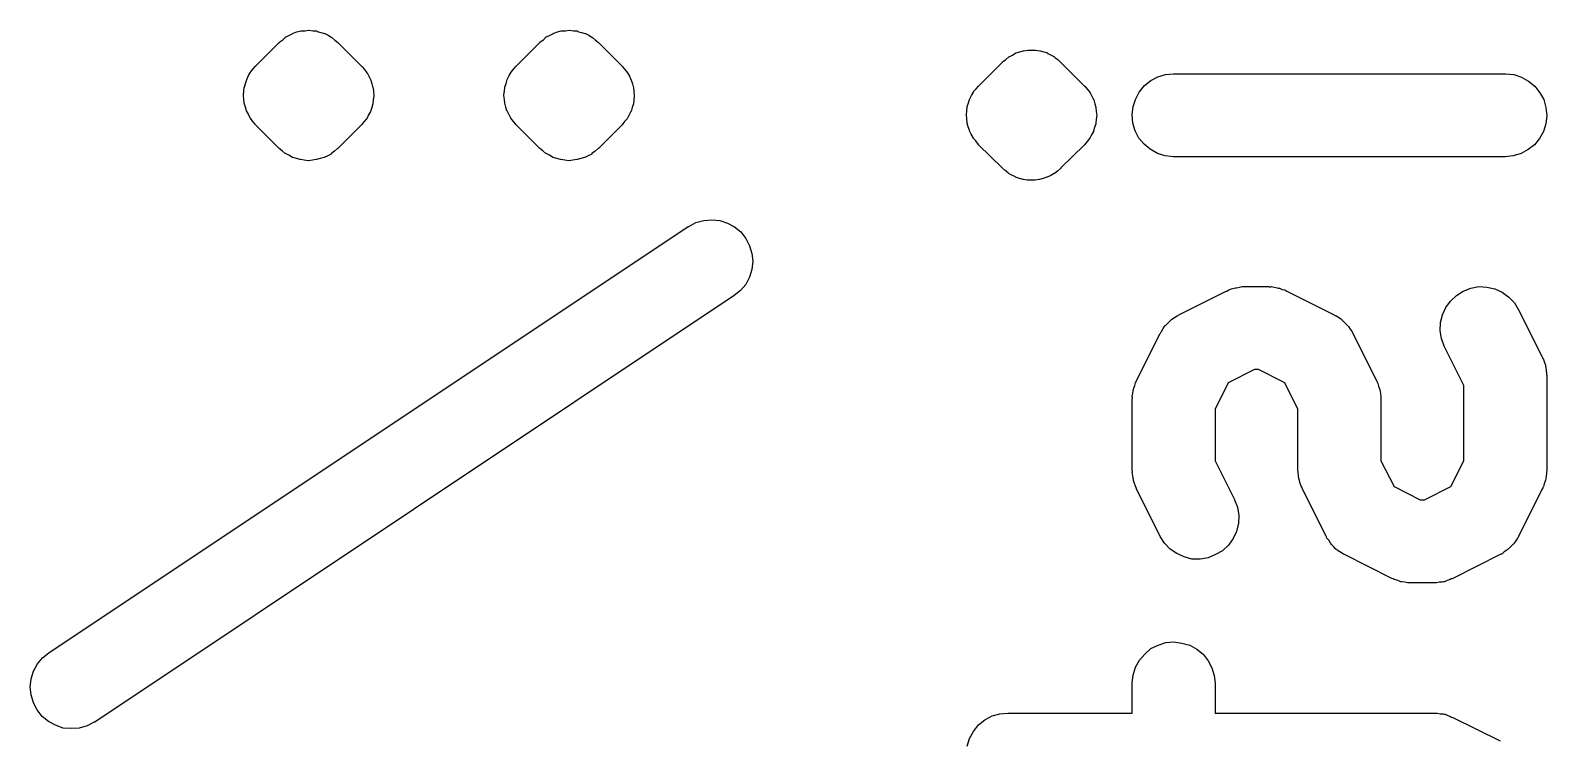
# Model space of a CAD drawing. Extents: x 65.4 to 99.6, y -143.1 to -96.2.
# Drawn here: x 65.429 to 68.173, y -109.812 to -108.528 of the extents above; entities that cross this region are included whole.
import ezdxf

# ---------------------------------------------------------------- set-up
doc = ezdxf.new("R2010")
doc.units = 0
doc.layers.add('BLACK', color=7, linetype='CONTINUOUS')

msp = doc.modelspace()

# ---------------------------------------------------------------- linework, layer by layer
at = {"layer": 'BLACK', "linetype": 'CONTINUOUS'}
for p, q in [((65.8861, -108.545), (65.8916, -108.54)), ((65.8916, -108.54), (65.8918, -108.54)), ((65.8918, -108.54), (65.892, -108.54)), ((65.892, -108.54), (65.8983, -108.537)), ((65.8983, -108.537), (65.9045, -108.534)), ((65.9045, -108.534), (65.9048, -108.533)), ((65.9048, -108.533), (65.905, -108.533)), ((65.905, -108.533), (65.9118, -108.531)), ((65.9118, -108.531), (65.9185, -108.529)), ((65.9185, -108.529), (65.9188, -108.529)), ((65.9188, -108.529), (65.9191, -108.529)), ((65.9191, -108.529), (65.9262, -108.529)), ((65.9262, -108.529), (65.9331, -108.528)), ((65.9331, -108.528), (65.9334, -108.528)), ((65.9334, -108.528), (65.9336, -108.528)), ((65.9336, -108.528), (65.9406, -108.529)), ((65.9406, -108.529), (65.9477, -108.529)), ((65.9477, -108.529), (65.9479, -108.53)), ((65.9479, -108.53), (65.9482, -108.53)), ((65.9482, -108.53), (65.955, -108.532)), ((65.955, -108.532), (65.9617, -108.534)), ((65.9617, -108.534), (65.9619, -108.534)), ((65.9619, -108.534), (65.9622, -108.534)), ((65.9622, -108.534), (65.9684, -108.537)), ((65.9684, -108.537), (65.9746, -108.541)), ((65.9746, -108.541), (65.9748, -108.541)), ((65.9748, -108.541), (65.975, -108.541)), ((65.975, -108.541), (65.9805, -108.546)), ((66.3576, -108.545), (66.363, -108.54)), ((66.363, -108.54), (66.3632, -108.54)), ((66.3632, -108.54), (66.3634, -108.54)), ((66.3634, -108.54), (66.3697, -108.537)), ((66.3697, -108.537), (66.3759, -108.534)), ((66.3759, -108.534), (66.3762, -108.533)), ((66.3762, -108.533), (66.3764, -108.533)), ((66.3764, -108.533), (66.3832, -108.531)), ((66.3832, -108.531), (66.39, -108.529)), ((66.39, -108.529), (66.3902, -108.529)), ((66.3902, -108.529), (66.3905, -108.529)), ((66.3905, -108.529), (66.3976, -108.529)), ((66.3976, -108.529), (66.4045, -108.528)), ((66.4045, -108.528), (66.4048, -108.528)), ((66.4048, -108.528), (66.4051, -108.528)), ((66.4051, -108.528), (66.4121, -108.529)), ((66.4121, -108.529), (66.4191, -108.529)), ((66.4191, -108.529), (66.4194, -108.53)), ((66.4194, -108.53), (66.4196, -108.53)), ((66.4196, -108.53), (66.4264, -108.532)), ((66.4264, -108.532), (66.4331, -108.534)), ((66.4331, -108.534), (66.4333, -108.534)), ((66.4333, -108.534), (66.4336, -108.534)), ((66.4336, -108.534), (66.4398, -108.537)), ((66.4398, -108.537), (66.446, -108.541)), ((66.446, -108.541), (66.4462, -108.541)), ((66.4462, -108.541), (66.4464, -108.541)), ((66.4464, -108.541), (66.4519, -108.546)), ((65.837, -108.593), (65.8798, -108.55)), ((65.8798, -108.55), (65.8802, -108.55)), ((65.8802, -108.55), (65.8806, -108.549)), ((65.8802, -108.55), (65.8802, -108.55)), ((65.8802, -108.55), (65.8802, -108.55)), ((65.8806, -108.549), (65.8861, -108.545)), ((65.9805, -108.546), (65.9859, -108.55)), ((65.9859, -108.55), (66.0287, -108.593)), ((66.3084, -108.593), (66.3513, -108.55)), ((66.3513, -108.55), (66.3516, -108.55)), ((66.3516, -108.55), (66.352, -108.549)), ((66.3516, -108.55), (66.3516, -108.55)), ((66.3516, -108.55), (66.3516, -108.55)), ((66.352, -108.549), (66.3576, -108.545)), ((66.4519, -108.546), (66.4573, -108.55)), ((66.4573, -108.55), (66.5002, -108.593)), ((67.2064, -108.573), (67.2127, -108.569)), ((67.2127, -108.569), (67.2129, -108.569)), ((67.2129, -108.569), (67.2131, -108.569)), ((67.2131, -108.569), (67.2199, -108.567)), ((67.2199, -108.567), (67.2267, -108.565)), ((67.2267, -108.565), (67.2269, -108.565)), ((67.2269, -108.565), (67.2272, -108.565)), ((67.2272, -108.565), (67.2343, -108.564)), ((67.2343, -108.564), (67.2413, -108.564)), ((67.2413, -108.564), (67.2415, -108.564)), ((67.2415, -108.564), (67.2418, -108.564)), ((67.2418, -108.564), (67.2488, -108.564)), ((67.2488, -108.564), (67.2558, -108.565)), ((67.2558, -108.565), (67.2561, -108.565)), ((67.2561, -108.565), (67.2563, -108.565)), ((67.2563, -108.565), (67.2631, -108.567)), ((67.2631, -108.567), (67.2698, -108.569)), ((67.2698, -108.569), (67.2701, -108.57)), ((67.2701, -108.57), (67.2703, -108.57)), ((67.2703, -108.57), (67.2766, -108.573)), ((65.828, -108.604), (65.8325, -108.598)), ((65.8325, -108.598), (65.837, -108.593)), ((66.0287, -108.593), (66.0291, -108.593)), ((66.0291, -108.593), (66.0291, -108.593)), ((66.0291, -108.593), (66.0291, -108.593)), ((66.0291, -108.593), (66.0293, -108.593)), ((66.0293, -108.593), (66.0293, -108.593)), ((66.0293, -108.593), (66.0293, -108.593)), ((66.0293, -108.593), (66.0295, -108.594)), ((66.0295, -108.594), (66.0339, -108.599)), ((66.0339, -108.599), (66.0383, -108.605)), ((66.2994, -108.604), (66.3039, -108.598)), ((66.3039, -108.598), (66.3084, -108.593)), ((66.5002, -108.593), (66.5005, -108.593)), ((66.5005, -108.593), (66.5005, -108.593)), ((66.5005, -108.593), (66.5006, -108.593)), ((66.5006, -108.593), (66.5007, -108.593)), ((66.5007, -108.593), (66.5007, -108.593)), ((66.5007, -108.593), (66.5007, -108.593)), ((66.5007, -108.593), (66.5009, -108.594)), ((66.5009, -108.594), (66.5053, -108.599)), ((66.5053, -108.599), (66.5098, -108.605)), ((67.1451, -108.629), (67.188, -108.586)), ((67.188, -108.586), (67.1883, -108.585)), ((67.1883, -108.585), (67.1883, -108.585)), ((67.1883, -108.585), (67.1883, -108.585)), ((67.1883, -108.585), (67.1887, -108.585)), ((67.1887, -108.585), (67.1942, -108.581)), ((67.1942, -108.581), (67.1997, -108.576)), ((67.1997, -108.576), (67.1999, -108.576)), ((67.1999, -108.576), (67.2002, -108.576)), ((67.2002, -108.576), (67.2064, -108.573)), ((67.2766, -108.573), (67.2827, -108.576)), ((67.2827, -108.576), (67.2829, -108.577)), ((67.2829, -108.577), (67.2832, -108.577)), ((67.2832, -108.577), (67.2886, -108.581)), ((67.2886, -108.581), (67.294, -108.586)), ((67.294, -108.586), (67.3369, -108.629)), ((65.8166, -108.631), (65.8187, -108.624)), ((65.8187, -108.624), (65.8208, -108.617)), ((65.8208, -108.617), (65.8208, -108.617)), ((65.8208, -108.617), (65.8209, -108.617)), ((65.8209, -108.617), (65.8209, -108.617)), ((65.8209, -108.617), (65.821, -108.617)), ((65.821, -108.617), (65.8243, -108.61)), ((65.8243, -108.61), (65.8277, -108.604)), ((65.8277, -108.604), (65.8278, -108.604)), ((65.8278, -108.604), (65.8278, -108.604)), ((65.8278, -108.604), (65.8279, -108.604)), ((65.8279, -108.604), (65.828, -108.604)), ((66.0383, -108.605), (66.0384, -108.605)), ((66.0384, -108.605), (66.0385, -108.605)), ((66.0385, -108.605), (66.0385, -108.605)), ((66.0385, -108.605), (66.0386, -108.605)), ((66.0386, -108.605), (66.0418, -108.611)), ((66.0418, -108.611), (66.0452, -108.618)), ((66.0452, -108.618), (66.0452, -108.618)), ((66.0452, -108.618), (66.0453, -108.618)), ((66.0453, -108.618), (66.0453, -108.618)), ((66.0453, -108.618), (66.0454, -108.618)), ((66.0454, -108.618), (66.0473, -108.625)), ((66.0473, -108.625), (66.0493, -108.632)), ((66.288, -108.631), (66.2901, -108.624)), ((66.2901, -108.624), (66.2922, -108.617)), ((66.2922, -108.617), (66.2922, -108.617)), ((66.2922, -108.617), (66.2923, -108.617)), ((66.2923, -108.617), (66.2924, -108.617)), ((66.2924, -108.617), (66.2958, -108.61)), ((66.2924, -108.617), (66.2924, -108.617)), ((66.2958, -108.61), (66.2991, -108.604)), ((66.2991, -108.604), (66.2992, -108.604)), ((66.2992, -108.604), (66.2993, -108.604)), ((66.2993, -108.604), (66.2993, -108.604)), ((66.2993, -108.604), (66.2994, -108.604)), ((66.5098, -108.605), (66.5098, -108.605)), ((66.5098, -108.605), (66.5099, -108.605)), ((66.5099, -108.605), (66.51, -108.605)), ((66.51, -108.605), (66.51, -108.605)), ((66.51, -108.605), (66.5133, -108.611)), ((66.5133, -108.611), (66.5166, -108.618)), ((66.5166, -108.618), (66.5166, -108.618)), ((66.5166, -108.618), (66.5167, -108.618)), ((66.5167, -108.618), (66.5167, -108.618)), ((66.5167, -108.618), (66.5168, -108.618)), ((66.5168, -108.618), (66.5187, -108.625)), ((66.5187, -108.625), (66.5208, -108.632)), ((67.4453, -108.628), (67.4566, -108.619)), ((67.4566, -108.619), (67.4696, -108.612)), ((67.4696, -108.612), (67.4836, -108.608)), ((67.4836, -108.608), (67.4981, -108.607)), ((67.4981, -108.607), (68.0981, -108.607)), ((68.0981, -108.607), (68.0992, -108.607)), ((68.0992, -108.607), (68.1137, -108.608)), ((68.1137, -108.608), (68.1277, -108.613)), ((68.1277, -108.613), (68.1405, -108.62)), ((68.1405, -108.62), (68.1517, -108.629)), ((65.815, -108.645), (65.8158, -108.638)), ((65.815, -108.646), (65.815, -108.645)), ((65.815, -108.645), (65.815, -108.645)), ((65.815, -108.645), (65.815, -108.645)), ((65.815, -108.645), (65.815, -108.645)), ((65.8157, -108.653), (65.815, -108.646)), ((65.8163, -108.66), (65.8157, -108.653)), ((65.8158, -108.638), (65.8165, -108.631)), ((65.8165, -108.631), (65.8165, -108.631)), ((65.8165, -108.631), (65.8165, -108.631)), ((65.8165, -108.631), (65.8166, -108.631)), ((65.8166, -108.631), (65.8166, -108.631)), ((66.0499, -108.654), (66.0492, -108.661)), ((66.0493, -108.632), (66.0493, -108.632)), ((66.0493, -108.632), (66.0494, -108.632)), ((66.0494, -108.632), (66.0494, -108.632)), ((66.0494, -108.632), (66.0494, -108.632)), ((66.0494, -108.632), (66.0501, -108.639)), ((66.0507, -108.647), (66.0499, -108.654)), ((66.0501, -108.639), (66.0507, -108.646)), ((66.0507, -108.646), (66.0507, -108.646)), ((66.0507, -108.646), (66.0507, -108.646)), ((66.0507, -108.646), (66.0507, -108.647)), ((66.0507, -108.647), (66.0507, -108.647)), ((66.2864, -108.645), (66.2872, -108.638)), ((66.2864, -108.646), (66.2864, -108.645)), ((66.2864, -108.645), (66.2864, -108.645)), ((66.2864, -108.645), (66.2864, -108.645)), ((66.2864, -108.645), (66.2864, -108.645)), ((66.2871, -108.653), (66.2864, -108.646)), ((66.2877, -108.66), (66.2871, -108.653)), ((66.2872, -108.638), (66.2879, -108.631)), ((66.2879, -108.631), (66.2879, -108.631)), ((66.2879, -108.631), (66.288, -108.631)), ((66.288, -108.631), (66.288, -108.631)), ((66.288, -108.631), (66.288, -108.631)), ((66.5214, -108.654), (66.5207, -108.661)), ((66.5208, -108.632), (66.5208, -108.632)), ((66.5208, -108.632), (66.5208, -108.632)), ((66.5208, -108.632), (66.5208, -108.632)), ((66.5208, -108.632), (66.5209, -108.632)), ((66.5209, -108.632), (66.5215, -108.639)), ((66.5221, -108.647), (66.5214, -108.654)), ((66.5215, -108.639), (66.5221, -108.646)), ((66.5221, -108.646), (66.5221, -108.646)), ((66.5221, -108.646), (66.5221, -108.646)), ((66.5221, -108.646), (66.5221, -108.647)), ((66.5221, -108.647), (66.5221, -108.647)), ((67.1268, -108.659), (67.1289, -108.653)), ((67.1289, -108.653), (67.129, -108.653)), ((67.129, -108.653), (67.1291, -108.652)), ((67.129, -108.653), (67.129, -108.653)), ((67.1291, -108.652), (67.1325, -108.646)), ((67.1291, -108.652), (67.1291, -108.652)), ((67.1325, -108.646), (67.1358, -108.64)), ((67.1358, -108.64), (67.1359, -108.64)), ((67.1359, -108.64), (67.136, -108.64)), ((67.136, -108.64), (67.1361, -108.639)), ((67.136, -108.64), (67.136, -108.64)), ((67.1361, -108.639), (67.1407, -108.634)), ((67.1407, -108.634), (67.1451, -108.629)), ((67.3369, -108.629), (67.3372, -108.629)), ((67.3372, -108.629), (67.3373, -108.629)), ((67.3373, -108.629), (67.3373, -108.629)), ((67.3373, -108.629), (67.3374, -108.629)), ((67.3374, -108.629), (67.3374, -108.629)), ((67.3374, -108.629), (67.3374, -108.629)), ((67.3374, -108.629), (67.3376, -108.629)), ((67.3376, -108.629), (67.342, -108.635)), ((67.342, -108.635), (67.3465, -108.64)), ((67.3465, -108.64), (67.3465, -108.64)), ((67.3465, -108.64), (67.3466, -108.641)), ((67.3466, -108.641), (67.3467, -108.641)), ((67.3467, -108.641), (67.3468, -108.641)), ((67.3468, -108.641), (67.35, -108.647)), ((67.35, -108.647), (67.3533, -108.653)), ((67.3533, -108.653), (67.3533, -108.653)), ((67.3533, -108.653), (67.3534, -108.653)), ((67.3534, -108.653), (67.3534, -108.654)), ((67.3534, -108.654), (67.3535, -108.654)), ((67.3535, -108.654), (67.3555, -108.661)), ((67.4247, -108.666), (67.429, -108.653)), ((67.429, -108.653), (67.436, -108.64)), ((67.436, -108.64), (67.4453, -108.628)), ((68.1517, -108.629), (68.1609, -108.641)), ((68.1609, -108.641), (68.1677, -108.653)), ((68.1677, -108.653), (68.1718, -108.668)), ((65.8164, -108.66), (65.8163, -108.66)), ((65.8163, -108.66), (65.8163, -108.66)), ((65.8163, -108.66), (65.8163, -108.66)), ((65.8184, -108.667), (65.8164, -108.66)), ((65.8164, -108.66), (65.8164, -108.66)), ((65.8204, -108.674), (65.8184, -108.667)), ((65.8205, -108.674), (65.8204, -108.674)), ((65.8204, -108.674), (65.8204, -108.674)), ((65.8206, -108.674), (65.8205, -108.674)), ((65.8205, -108.674), (65.8205, -108.674)), ((65.8239, -108.68), (65.8206, -108.674)), ((65.8271, -108.687), (65.8239, -108.68)), ((66.0414, -108.681), (66.038, -108.688)), ((66.0448, -108.675), (66.0414, -108.681)), ((66.0449, -108.675), (66.0448, -108.675)), ((66.0448, -108.675), (66.0448, -108.675)), ((66.045, -108.675), (66.0449, -108.675)), ((66.0449, -108.675), (66.0449, -108.675)), ((66.047, -108.668), (66.045, -108.675)), ((66.0491, -108.661), (66.047, -108.668)), ((66.0492, -108.661), (66.0491, -108.661)), ((66.0491, -108.661), (66.0491, -108.661)), ((66.0492, -108.661), (66.0492, -108.661)), ((66.0492, -108.661), (66.0492, -108.661)), ((66.2878, -108.66), (66.2877, -108.66)), ((66.2877, -108.66), (66.2877, -108.66)), ((66.2898, -108.667), (66.2878, -108.66)), ((66.2878, -108.66), (66.2878, -108.66)), ((66.2878, -108.66), (66.2878, -108.66)), ((66.2918, -108.674), (66.2898, -108.667)), ((66.2919, -108.674), (66.2918, -108.674)), ((66.292, -108.674), (66.2919, -108.674)), ((66.2919, -108.674), (66.2919, -108.674)), ((66.2919, -108.674), (66.2919, -108.674)), ((66.2953, -108.68), (66.292, -108.674)), ((66.2985, -108.687), (66.2953, -108.68)), ((66.5128, -108.681), (66.5095, -108.688)), ((66.5162, -108.675), (66.5128, -108.681)), ((66.5163, -108.675), (66.5162, -108.675)), ((66.5162, -108.675), (66.5162, -108.675)), ((66.5164, -108.675), (66.5163, -108.675)), ((66.5163, -108.675), (66.5163, -108.675)), ((66.5184, -108.668), (66.5164, -108.675)), ((66.5206, -108.661), (66.5184, -108.668)), ((66.5207, -108.661), (66.5206, -108.661)), ((66.5206, -108.661), (66.5206, -108.661)), ((66.5206, -108.661), (66.5206, -108.661)), ((66.5206, -108.661), (66.5206, -108.661)), ((67.1231, -108.681), (67.1239, -108.674)), ((67.1238, -108.688), (67.1231, -108.681)), ((67.1231, -108.681), (67.1232, -108.681)), ((67.1232, -108.681), (67.1231, -108.681)), ((67.1231, -108.681), (67.1232, -108.681)), ((67.1232, -108.681), (67.1231, -108.681)), ((67.1239, -108.674), (67.1246, -108.667)), ((67.1246, -108.667), (67.1247, -108.667)), ((67.1247, -108.666), (67.1268, -108.659)), ((67.1247, -108.667), (67.1247, -108.666)), ((67.1247, -108.666), (67.1247, -108.666)), ((67.1247, -108.666), (67.1247, -108.666)), ((67.3555, -108.661), (67.3575, -108.667)), ((67.3575, -108.667), (67.3575, -108.667)), ((67.3575, -108.667), (67.3575, -108.668)), ((67.3575, -108.668), (67.3575, -108.668)), ((67.3575, -108.668), (67.3576, -108.668)), ((67.3576, -108.668), (67.3582, -108.675)), ((67.3582, -108.675), (67.3589, -108.682)), ((67.4231, -108.681), (67.4247, -108.666)), ((67.4245, -108.696), (67.4231, -108.681)), ((68.1718, -108.668), (68.1731, -108.682)), ((65.8272, -108.687), (65.8271, -108.687)), ((65.8273, -108.687), (65.8272, -108.687)), ((65.8272, -108.687), (65.8272, -108.687)), ((65.8274, -108.687), (65.8273, -108.687)), ((65.8319, -108.693), (65.8274, -108.687)), ((65.8362, -108.698), (65.8319, -108.693)), ((65.8364, -108.698), (65.8362, -108.698)), ((65.8366, -108.699), (65.8364, -108.698)), ((65.8364, -108.698), (65.8364, -108.698)), ((65.8364, -108.698), (65.8364, -108.698)), ((65.837, -108.699), (65.8366, -108.699)), ((65.8366, -108.699), (65.8366, -108.699)), ((65.8366, -108.699), (65.8366, -108.699)), ((65.8798, -108.742), (65.837, -108.699)), ((66.0287, -108.699), (65.9859, -108.742)), ((66.0332, -108.693), (66.0287, -108.699)), ((66.0377, -108.688), (66.0332, -108.693)), ((66.0378, -108.688), (66.0377, -108.688)), ((66.0379, -108.688), (66.0378, -108.688)), ((66.038, -108.688), (66.0379, -108.688)), ((66.038, -108.688), (66.038, -108.688)), ((66.2986, -108.687), (66.2985, -108.687)), ((66.2987, -108.687), (66.2986, -108.687)), ((66.2988, -108.687), (66.2987, -108.687)), ((66.3033, -108.693), (66.2988, -108.687)), ((66.2988, -108.687), (66.2988, -108.687)), ((66.3077, -108.698), (66.3033, -108.693)), ((66.3078, -108.698), (66.3077, -108.698)), ((66.3079, -108.698), (66.3078, -108.698)), ((66.3078, -108.698), (66.3078, -108.698)), ((66.308, -108.699), (66.3079, -108.698)), ((66.3084, -108.699), (66.308, -108.699)), ((66.308, -108.699), (66.308, -108.699)), ((66.308, -108.699), (66.308, -108.699)), ((66.3513, -108.742), (66.3084, -108.699)), ((66.5002, -108.699), (66.4573, -108.742)), ((66.5046, -108.693), (66.5002, -108.699)), ((66.5092, -108.688), (66.5046, -108.693)), ((66.5093, -108.688), (66.5092, -108.688)), ((66.5092, -108.688), (66.5092, -108.688)), ((66.5094, -108.688), (66.5093, -108.688)), ((66.5095, -108.688), (66.5094, -108.688)), ((67.1244, -108.695), (67.1238, -108.688)), ((67.1245, -108.695), (67.1244, -108.695)), ((67.1245, -108.696), (67.1245, -108.695)), ((67.1265, -108.703), (67.1245, -108.696)), ((67.1245, -108.696), (67.1245, -108.696)), ((67.1245, -108.696), (67.1245, -108.696)), ((67.1285, -108.709), (67.1265, -108.703)), ((67.1286, -108.71), (67.1285, -108.709)), ((67.3552, -108.704), (67.3531, -108.71)), ((67.3573, -108.697), (67.3552, -108.704)), ((67.3574, -108.696), (67.3573, -108.697)), ((67.3573, -108.697), (67.3573, -108.697)), ((67.3573, -108.697), (67.3573, -108.697)), ((67.3573, -108.697), (67.3573, -108.697)), ((67.3581, -108.689), (67.3574, -108.696)), ((67.3589, -108.682), (67.3581, -108.689)), ((67.3589, -108.682), (67.3588, -108.682)), ((67.3588, -108.682), (67.3589, -108.682)), ((67.3589, -108.682), (67.3588, -108.682)), ((67.3588, -108.682), (67.3589, -108.682)), ((67.4286, -108.71), (67.4245, -108.696)), ((68.1716, -108.697), (68.1673, -108.711)), ((68.1731, -108.682), (68.1716, -108.697)), ((67.1287, -108.71), (67.1286, -108.71)), ((67.1286, -108.71), (67.1286, -108.71)), ((67.132, -108.716), (67.1287, -108.71)), ((67.1287, -108.71), (67.1287, -108.71)), ((67.1352, -108.722), (67.132, -108.716)), ((67.1353, -108.723), (67.1352, -108.722)), ((67.1354, -108.723), (67.1353, -108.723)), ((67.1355, -108.723), (67.1354, -108.723)), ((67.1399, -108.728), (67.1355, -108.723)), ((67.1355, -108.723), (67.1355, -108.723)), ((67.1444, -108.734), (67.1399, -108.728)), ((67.1445, -108.734), (67.1444, -108.734)), ((67.1446, -108.734), (67.1445, -108.734)), ((67.1447, -108.734), (67.1446, -108.734)), ((67.1446, -108.734), (67.1446, -108.734)), ((67.1448, -108.734), (67.1447, -108.734)), ((67.1447, -108.734), (67.1447, -108.734)), ((67.1451, -108.735), (67.1448, -108.734)), ((67.188, -108.777), (67.1451, -108.735)), ((67.3369, -108.735), (67.294, -108.777)), ((67.3414, -108.729), (67.3369, -108.735)), ((67.3459, -108.724), (67.3414, -108.729)), ((67.346, -108.724), (67.3459, -108.724)), ((67.3461, -108.723), (67.346, -108.724)), ((67.346, -108.724), (67.346, -108.724)), ((67.3462, -108.723), (67.3461, -108.723)), ((67.3495, -108.717), (67.3462, -108.723)), ((67.3529, -108.711), (67.3495, -108.717)), ((67.353, -108.711), (67.3529, -108.711)), ((67.3529, -108.711), (67.3529, -108.711)), ((67.3531, -108.71), (67.353, -108.711)), ((67.353, -108.711), (67.353, -108.711)), ((67.4354, -108.723), (67.4286, -108.71)), ((67.4446, -108.734), (67.4354, -108.723)), ((67.4558, -108.743), (67.4446, -108.734)), ((68.151, -108.735), (68.1396, -108.744)), ((68.1603, -108.724), (68.151, -108.735)), ((68.1673, -108.711), (68.1603, -108.724)), ((65.8853, -108.746), (65.8798, -108.742)), ((65.8907, -108.751), (65.8853, -108.746)), ((65.8909, -108.751), (65.8907, -108.751)), ((65.8911, -108.751), (65.8909, -108.751)), ((65.8973, -108.754), (65.8911, -108.751)), ((65.9036, -108.758), (65.8973, -108.754)), ((65.9038, -108.758), (65.9036, -108.758)), ((65.904, -108.758), (65.9038, -108.758)), ((65.9108, -108.76), (65.904, -108.758)), ((65.9175, -108.762), (65.9108, -108.76)), ((65.9178, -108.762), (65.9175, -108.762)), ((65.918, -108.762), (65.9178, -108.762)), ((65.9251, -108.763), (65.918, -108.762)), ((65.9321, -108.764), (65.9251, -108.763)), ((65.9323, -108.764), (65.9321, -108.764)), ((65.9326, -108.764), (65.9323, -108.764)), ((65.9396, -108.763), (65.9326, -108.764)), ((65.9467, -108.762), (65.9396, -108.763)), ((65.9469, -108.762), (65.9467, -108.762)), ((65.9472, -108.762), (65.9469, -108.762)), ((65.9539, -108.76), (65.9472, -108.762)), ((65.9607, -108.758), (65.9539, -108.76)), ((65.9609, -108.758), (65.9607, -108.758)), ((65.9612, -108.758), (65.9609, -108.758)), ((65.9675, -108.755), (65.9612, -108.758)), ((65.9737, -108.752), (65.9675, -108.755)), ((65.9739, -108.751), (65.9737, -108.752)), ((65.9741, -108.751), (65.9739, -108.751)), ((65.9796, -108.747), (65.9741, -108.751)), ((65.9851, -108.742), (65.9796, -108.747)), ((65.9855, -108.742), (65.9851, -108.742)), ((65.9859, -108.742), (65.9855, -108.742)), ((65.9855, -108.742), (65.9855, -108.742)), ((65.9855, -108.742), (65.9855, -108.742)), ((66.3567, -108.746), (66.3513, -108.742)), ((66.3621, -108.751), (66.3567, -108.746)), ((66.3624, -108.751), (66.3621, -108.751)), ((66.3626, -108.751), (66.3624, -108.751)), ((66.3687, -108.754), (66.3626, -108.751)), ((66.375, -108.758), (66.3687, -108.754)), ((66.3752, -108.758), (66.375, -108.758)), ((66.3755, -108.758), (66.3752, -108.758)), ((66.3822, -108.76), (66.3755, -108.758)), ((66.3889, -108.762), (66.3822, -108.76)), ((66.3892, -108.762), (66.3889, -108.762)), ((66.3895, -108.762), (66.3892, -108.762)), ((66.3965, -108.763), (66.3895, -108.762)), ((66.4035, -108.764), (66.3965, -108.763)), ((66.4038, -108.764), (66.4035, -108.764)), ((66.404, -108.764), (66.4038, -108.764)), ((66.411, -108.763), (66.404, -108.764)), ((66.4181, -108.762), (66.411, -108.763)), ((66.4183, -108.762), (66.4181, -108.762)), ((66.4186, -108.762), (66.4183, -108.762)), ((66.4253, -108.76), (66.4186, -108.762)), ((66.4321, -108.758), (66.4253, -108.76)), ((66.4324, -108.758), (66.4321, -108.758)), ((66.4326, -108.758), (66.4324, -108.758)), ((66.4389, -108.755), (66.4326, -108.758)), ((66.4451, -108.752), (66.4389, -108.755)), ((66.4453, -108.751), (66.4451, -108.752)), ((66.4456, -108.751), (66.4453, -108.751)), ((66.4511, -108.747), (66.4456, -108.751)), ((66.4566, -108.742), (66.4511, -108.747)), ((66.4569, -108.742), (66.4566, -108.742)), ((66.457, -108.742), (66.4569, -108.742)), ((66.4569, -108.742), (66.4569, -108.742)), ((66.4573, -108.742), (66.457, -108.742)), ((67.4686, -108.751), (67.4558, -108.743)), ((67.4825, -108.755), (67.4686, -108.751)), ((67.4971, -108.757), (67.4825, -108.755)), ((67.4981, -108.757), (67.4971, -108.757)), ((68.0981, -108.757), (67.4981, -108.757)), ((68.1127, -108.755), (68.0981, -108.757)), ((68.1267, -108.751), (68.1127, -108.755)), ((68.1396, -108.744), (68.1267, -108.751)), ((67.1934, -108.782), (67.188, -108.777)), ((67.1988, -108.786), (67.1934, -108.782)), ((67.1991, -108.787), (67.1988, -108.786)), ((67.1993, -108.787), (67.1991, -108.787)), ((67.2055, -108.79), (67.1993, -108.787)), ((67.2117, -108.793), (67.2055, -108.79)), ((67.2756, -108.791), (67.2693, -108.794)), ((67.2818, -108.787), (67.2756, -108.791)), ((67.2821, -108.787), (67.2818, -108.787)), ((67.2823, -108.787), (67.2821, -108.787)), ((67.2878, -108.783), (67.2823, -108.787)), ((67.2933, -108.778), (67.2878, -108.783)), ((67.2936, -108.778), (67.2933, -108.778)), ((67.2937, -108.778), (67.2936, -108.778)), ((67.294, -108.777), (67.2937, -108.778)), ((67.2937, -108.778), (67.2937, -108.778)), ((67.2119, -108.794), (67.2117, -108.793)), ((67.2122, -108.794), (67.2119, -108.794)), ((67.2189, -108.796), (67.2122, -108.794)), ((67.2257, -108.798), (67.2189, -108.796)), ((67.2259, -108.798), (67.2257, -108.798)), ((67.2262, -108.798), (67.2259, -108.798)), ((67.2332, -108.799), (67.2262, -108.798)), ((67.2402, -108.799), (67.2332, -108.799)), ((67.2405, -108.799), (67.2402, -108.799)), ((67.2407, -108.799), (67.2405, -108.799)), ((67.2477, -108.799), (67.2407, -108.799)), ((67.2548, -108.798), (67.2477, -108.799)), ((67.2551, -108.798), (67.2548, -108.798)), ((67.2553, -108.798), (67.2551, -108.798)), ((67.2621, -108.796), (67.2553, -108.798)), ((67.2689, -108.794), (67.2621, -108.796)), ((67.2691, -108.794), (67.2689, -108.794)), ((67.2693, -108.794), (67.2691, -108.794)), ((66.6337, -108.876), (66.6478, -108.872)), ((66.6478, -108.872), (66.6624, -108.871)), ((66.6624, -108.871), (66.6769, -108.872)), ((66.6769, -108.872), (66.6909, -108.877)), ((65.4627, -109.655), (66.6198, -108.883)), ((66.6198, -108.883), (66.6207, -108.883)), ((66.6207, -108.883), (66.6337, -108.876)), ((66.6909, -108.877), (66.7037, -108.884)), ((66.7037, -108.884), (66.7149, -108.893)), ((66.7149, -108.893), (66.7241, -108.905)), ((66.7241, -108.905), (66.7309, -108.918)), ((66.7309, -108.918), (66.7351, -108.932)), ((66.7364, -108.946), (66.7349, -108.961)), ((66.7351, -108.932), (66.7364, -108.946)), ((66.7306, -108.975), (66.7237, -108.988)), ((66.7349, -108.961), (66.7306, -108.975)), ((66.703, -109.008), (65.5459, -109.78)), ((66.7144, -108.999), (66.703, -109.008)), ((66.7237, -108.988), (66.7144, -108.999)), ((67.5075, -109.043), (67.5932, -109)), ((67.5932, -109), (67.5941, -109)), ((67.5941, -109), (67.5962, -108.999)), ((67.5962, -108.999), (67.5981, -108.998)), ((67.5981, -108.998), (67.603, -108.996)), ((67.603, -108.996), (67.6079, -108.995)), ((67.6079, -108.995), (67.61, -108.994)), ((67.61, -108.994), (67.6121, -108.994)), ((67.6121, -108.994), (67.6173, -108.993)), ((67.6173, -108.993), (67.6223, -108.992)), ((67.6223, -108.992), (67.6245, -108.992)), ((67.6245, -108.992), (67.6267, -108.992)), ((67.6267, -108.992), (67.6696, -108.992)), ((67.6696, -108.992), (67.6706, -108.992)), ((67.6706, -108.992), (67.6728, -108.993)), ((67.6728, -108.993), (67.675, -108.992)), ((67.675, -108.992), (67.6801, -108.993)), ((67.6801, -108.993), (67.6852, -108.994)), ((67.6852, -108.994), (67.6873, -108.995)), ((67.6873, -108.995), (67.6894, -108.995)), ((67.6894, -108.995), (67.6942, -108.997)), ((67.6942, -108.997), (67.6991, -108.998)), ((67.6991, -108.998), (67.7011, -108.999)), ((67.7011, -108.999), (67.7031, -109)), ((67.7031, -109), (67.7888, -109.043)), ((67.9991, -109.018), (68.0098, -109.008)), ((68.0098, -109.008), (68.0222, -109)), ((68.0222, -109), (68.0359, -108.995)), ((68.0359, -108.995), (68.0504, -108.992)), ((68.0504, -108.992), (68.065, -108.993)), ((68.065, -108.993), (68.0793, -108.996)), ((68.0793, -108.996), (68.0926, -109.002)), ((68.0926, -109.002), (68.1045, -109.011)), ((68.1045, -109.011), (68.1146, -109.021)), ((67.9844, -109.043), (67.9905, -109.03)), ((67.9905, -109.03), (67.9991, -109.018)), ((68.1146, -109.021), (68.1224, -109.034)), ((68.1224, -109.034), (68.1652, -109.119)), ((67.4792, -109.068), (67.4824, -109.063)), ((67.4824, -109.063), (67.4835, -109.062)), ((67.4835, -109.062), (67.4844, -109.061)), ((67.4844, -109.061), (67.4886, -109.057)), ((67.4886, -109.057), (67.4926, -109.053)), ((67.4926, -109.053), (67.4939, -109.052)), ((67.4939, -109.052), (67.4951, -109.051)), ((67.4951, -109.051), (67.4999, -109.048)), ((67.4999, -109.048), (67.5046, -109.045)), ((67.5046, -109.045), (67.5061, -109.044)), ((67.5061, -109.044), (67.5075, -109.043)), ((67.7888, -109.043), (67.7898, -109.044)), ((67.7898, -109.044), (67.7911, -109.044)), ((67.7911, -109.044), (67.7926, -109.045)), ((67.7926, -109.045), (67.7972, -109.048)), ((67.7972, -109.048), (67.802, -109.051)), ((67.802, -109.051), (67.8032, -109.053)), ((67.8032, -109.053), (67.8045, -109.054)), ((67.8045, -109.054), (67.8084, -109.058)), ((67.8084, -109.058), (67.8125, -109.062)), ((67.8125, -109.062), (67.8135, -109.063)), ((67.8135, -109.063), (67.8146, -109.064)), ((67.8146, -109.064), (67.8176, -109.069)), ((67.9804, -109.072), (67.981, -109.057)), ((67.981, -109.057), (67.9844, -109.043)), ((67.4311, -109.162), (67.4739, -109.077)), ((67.4739, -109.077), (67.4744, -109.076)), ((67.4744, -109.076), (67.4753, -109.074)), ((67.4753, -109.074), (67.4759, -109.073)), ((67.4759, -109.073), (67.4792, -109.068)), ((67.8176, -109.069), (67.8209, -109.074)), ((67.8209, -109.074), (67.8215, -109.075)), ((67.8215, -109.075), (67.8224, -109.077)), ((67.8224, -109.077), (67.8652, -109.162)), ((67.9827, -109.086), (67.9804, -109.072)), ((67.9877, -109.1), (67.9827, -109.086)), ((67.9882, -109.101), (67.9877, -109.1)), ((68.0231, -109.171), (67.9882, -109.101)), ((68.1652, -109.119), (68.1657, -109.12)), ((68.1657, -109.12), (68.1664, -109.122)), ((67.6444, -109.142), (67.5969, -109.166)), ((67.6519, -109.142), (67.6444, -109.142)), ((67.6994, -109.166), (67.6519, -109.142)), ((68.1664, -109.122), (68.1675, -109.124)), ((68.1675, -109.124), (68.169, -109.129)), ((68.169, -109.129), (68.1707, -109.134)), ((68.1707, -109.134), (68.1711, -109.136)), ((68.1711, -109.136), (68.1717, -109.138)), ((68.1717, -109.138), (68.1722, -109.144)), ((68.1722, -109.144), (68.173, -109.149)), ((67.4258, -109.176), (67.4277, -109.171)), ((67.4277, -109.171), (67.4292, -109.166)), ((67.4292, -109.166), (67.4303, -109.164)), ((67.4303, -109.164), (67.4311, -109.162)), ((67.5969, -109.166), (67.5731, -109.214)), ((67.7231, -109.214), (67.6994, -109.166)), ((67.8652, -109.162), (67.8657, -109.163)), ((67.8657, -109.163), (67.8664, -109.165)), ((67.8664, -109.165), (67.8675, -109.167)), ((67.8675, -109.167), (67.869, -109.172)), ((67.869, -109.172), (67.8707, -109.177)), ((68.0231, -109.307), (68.0231, -109.171)), ((68.173, -109.149), (68.1729, -109.151)), ((68.1729, -109.151), (68.1731, -109.153)), ((68.1731, -109.153), (68.1731, -109.324)), ((67.4231, -109.195), (67.4234, -109.193)), ((67.4231, -109.196), (67.4231, -109.195)), ((67.4231, -109.324), (67.4231, -109.196)), ((67.4233, -109.19), (67.4242, -109.185)), ((67.4234, -109.193), (67.4233, -109.19)), ((67.4242, -109.185), (67.4248, -109.18)), ((67.4248, -109.18), (67.4254, -109.178)), ((67.4254, -109.178), (67.4258, -109.176)), ((67.8707, -109.177), (67.8711, -109.179)), ((67.8711, -109.179), (67.8717, -109.181)), ((67.8717, -109.181), (67.8722, -109.186)), ((67.8722, -109.186), (67.873, -109.191)), ((67.873, -109.191), (67.8729, -109.194)), ((67.8729, -109.194), (67.8731, -109.196)), ((67.8731, -109.196), (67.8731, -109.307)), ((67.5731, -109.214), (67.5731, -109.307)), ((67.7231, -109.324), (67.7231, -109.214)), ((67.5731, -109.307), (67.6081, -109.377)), ((67.8731, -109.307), (67.8969, -109.354)), ((67.9994, -109.354), (68.0231, -109.307)), ((67.4234, -109.327), (67.4231, -109.324)), ((67.4233, -109.329), (67.4234, -109.327)), ((67.4241, -109.334), (67.4233, -109.329)), ((67.4246, -109.339), (67.4241, -109.334)), ((67.4252, -109.341), (67.4246, -109.339)), ((67.7234, -109.327), (67.7231, -109.324)), ((67.7233, -109.329), (67.7234, -109.327)), ((67.7241, -109.334), (67.7233, -109.329)), ((67.7246, -109.339), (67.7241, -109.334)), ((67.7252, -109.341), (67.7246, -109.339)), ((68.1715, -109.34), (68.1708, -109.342)), ((68.1721, -109.335), (68.1715, -109.34)), ((68.1729, -109.33), (68.1721, -109.335)), ((68.1731, -109.325), (68.1729, -109.328)), ((68.1729, -109.328), (68.1729, -109.33)), ((68.1731, -109.324), (68.1731, -109.325)), ((67.4256, -109.343), (67.4252, -109.341)), ((67.4273, -109.348), (67.4256, -109.343)), ((67.4288, -109.353), (67.4273, -109.348)), ((67.4298, -109.355), (67.4288, -109.353)), ((67.4306, -109.357), (67.4298, -109.355)), ((67.4311, -109.358), (67.4306, -109.357)), ((67.4739, -109.444), (67.4311, -109.358)), ((67.7256, -109.343), (67.7252, -109.341)), ((67.7273, -109.348), (67.7256, -109.343)), ((67.7288, -109.353), (67.7273, -109.348)), ((67.7298, -109.355), (67.7288, -109.353)), ((67.7306, -109.357), (67.7298, -109.355)), ((67.7311, -109.358), (67.7306, -109.357)), ((67.7739, -109.444), (67.7311, -109.358)), ((67.8969, -109.354), (67.9444, -109.378)), ((67.9519, -109.378), (67.9994, -109.354)), ((68.1652, -109.358), (68.1224, -109.444)), ((68.166, -109.356), (68.1652, -109.358)), ((68.1671, -109.354), (68.166, -109.356)), ((68.1686, -109.349), (68.1671, -109.354)), ((68.1705, -109.344), (68.1686, -109.349)), ((68.1708, -109.342), (68.1705, -109.344)), ((67.6081, -109.377), (67.6085, -109.378)), ((67.6085, -109.378), (67.6136, -109.391)), ((67.6136, -109.391), (67.6159, -109.406)), ((67.9444, -109.378), (67.9519, -109.378)), ((67.6153, -109.42), (67.6119, -109.435)), ((67.6159, -109.406), (67.6153, -109.42)), ((67.4817, -109.456), (67.4739, -109.444)), ((67.6058, -109.448), (67.5972, -109.46)), ((67.6119, -109.435), (67.6058, -109.448)), ((67.7748, -109.445), (67.7739, -109.444)), ((67.7754, -109.447), (67.7748, -109.445)), ((67.7787, -109.451), (67.7754, -109.447)), ((68.1203, -109.447), (68.117, -109.452)), ((68.121, -109.446), (68.1203, -109.447)), ((68.1219, -109.445), (68.121, -109.446)), ((68.1224, -109.444), (68.1219, -109.445)), ((67.4918, -109.467), (67.4817, -109.456)), ((67.5037, -109.475), (67.4918, -109.467)), ((67.517, -109.481), (67.5037, -109.475)), ((67.5741, -109.477), (67.5604, -109.483)), ((67.5865, -109.47), (67.5741, -109.477)), ((67.5972, -109.46), (67.5865, -109.47)), ((67.7817, -109.456), (67.7787, -109.451)), ((67.7828, -109.457), (67.7817, -109.456)), ((67.7837, -109.459), (67.7828, -109.457)), ((67.7878, -109.463), (67.7837, -109.459)), ((67.7918, -109.467), (67.7878, -109.463)), ((67.7931, -109.468), (67.7918, -109.467)), ((67.7942, -109.469), (67.7931, -109.468)), ((67.799, -109.472), (67.7942, -109.469)), ((67.8037, -109.475), (67.799, -109.472)), ((67.8052, -109.476), (67.8037, -109.475)), ((67.8065, -109.477), (67.8052, -109.476)), ((67.8075, -109.477), (67.8065, -109.477)), ((67.8932, -109.52), (67.8075, -109.477)), ((68.0888, -109.477), (68.0031, -109.52)), ((68.0902, -109.476), (68.0888, -109.477)), ((68.0917, -109.476), (68.0902, -109.476)), ((68.0964, -109.472), (68.0917, -109.476)), ((68.1012, -109.469), (68.0964, -109.472)), ((68.1024, -109.468), (68.1012, -109.469)), ((68.1037, -109.467), (68.1024, -109.468)), ((68.1077, -109.463), (68.1037, -109.467)), ((68.1119, -109.459), (68.1077, -109.463)), ((68.1128, -109.458), (68.1119, -109.459)), ((68.1139, -109.457), (68.1128, -109.458)), ((68.117, -109.452), (68.1139, -109.457)), ((67.5313, -109.485), (67.517, -109.481)), ((67.5459, -109.485), (67.5313, -109.485)), ((67.5604, -109.483), (67.5459, -109.485)), ((67.8952, -109.521), (67.8932, -109.52)), ((67.8972, -109.522), (67.8952, -109.521)), ((67.902, -109.523), (67.8972, -109.522)), ((67.9068, -109.525), (67.902, -109.523)), ((67.909, -109.526), (67.9068, -109.525)), ((67.9111, -109.526), (67.909, -109.526)), ((67.9162, -109.527), (67.9111, -109.526)), ((67.9213, -109.528), (67.9162, -109.527)), ((67.9235, -109.528), (67.9213, -109.528)), ((67.9257, -109.528), (67.9235, -109.528)), ((67.9267, -109.528), (67.9257, -109.528)), ((67.9696, -109.528), (67.9267, -109.528)), ((67.9718, -109.528), (67.9696, -109.528)), ((67.974, -109.528), (67.9718, -109.528)), ((67.979, -109.527), (67.974, -109.528)), ((67.9841, -109.527), (67.979, -109.527)), ((67.9863, -109.526), (67.9841, -109.527)), ((67.9884, -109.526), (67.9863, -109.526)), ((67.9932, -109.524), (67.9884, -109.526)), ((67.9982, -109.522), (67.9932, -109.524)), ((68.0001, -109.521), (67.9982, -109.522)), ((68.0022, -109.521), (68.0001, -109.521)), ((68.0031, -109.52), (68.0022, -109.521)), ((67.4571, -109.647), (67.47, -109.641)), ((67.47, -109.641), (67.4841, -109.636)), ((67.4841, -109.636), (67.4987, -109.635)), ((67.4987, -109.635), (67.5132, -109.637)), ((67.5132, -109.637), (67.5272, -109.641)), ((67.5272, -109.641), (67.5401, -109.648)), ((65.442, -109.675), (65.4514, -109.664)), ((65.4514, -109.664), (65.4627, -109.655)), ((67.4292, -109.681), (67.4363, -109.668)), ((67.4363, -109.668), (67.4457, -109.657)), ((67.4457, -109.657), (67.4571, -109.647)), ((67.5401, -109.648), (67.5514, -109.657)), ((67.5514, -109.657), (67.5606, -109.669)), ((67.5606, -109.669), (67.5675, -109.682)), ((65.4308, -109.702), (65.4351, -109.688)), ((65.4351, -109.688), (65.442, -109.675)), ((67.4231, -109.709), (67.4248, -109.695)), ((67.4248, -109.695), (67.4292, -109.681)), ((67.5675, -109.682), (67.5717, -109.696)), ((67.5717, -109.696), (67.5731, -109.71)), ((65.4293, -109.717), (65.4308, -109.702)), ((65.4306, -109.731), (65.4293, -109.717)), ((67.4231, -109.71), (67.4231, -109.709)), ((67.4231, -109.764), (67.4231, -109.71)), ((67.5731, -109.71), (67.5731, -109.764)), ((65.4348, -109.745), (65.4306, -109.731)), ((65.4416, -109.758), (65.4348, -109.745)), ((65.4508, -109.77), (65.4416, -109.758)), ((65.462, -109.779), (65.4508, -109.77)), ((65.4748, -109.786), (65.462, -109.779)), ((67.1453, -109.785), (67.1566, -109.776)), ((67.1566, -109.776), (67.1696, -109.769)), ((67.1696, -109.769), (67.1836, -109.765)), ((67.1836, -109.765), (67.1981, -109.764)), ((67.1981, -109.764), (67.4231, -109.764)), ((67.5731, -109.764), (67.9696, -109.764)), ((67.9696, -109.764), (67.9706, -109.764)), ((67.9706, -109.764), (67.9728, -109.764)), ((67.9728, -109.764), (67.975, -109.764)), ((67.975, -109.764), (67.9801, -109.765)), ((67.9801, -109.765), (67.9852, -109.765)), ((67.9852, -109.765), (67.9873, -109.766)), ((67.9873, -109.766), (67.9894, -109.766)), ((67.9894, -109.766), (67.9942, -109.768)), ((67.9942, -109.768), (67.9991, -109.77)), ((67.9991, -109.77), (68.0011, -109.771)), ((68.0011, -109.771), (68.0031, -109.772)), ((68.0031, -109.772), (68.0888, -109.814)), ((65.4888, -109.791), (65.4748, -109.786)), ((65.5034, -109.792), (65.4888, -109.791)), ((65.5179, -109.791), (65.5034, -109.792)), ((65.532, -109.787), (65.5179, -109.791)), ((65.545, -109.78), (65.532, -109.787)), ((65.5459, -109.78), (65.545, -109.78)), ((67.129, -109.81), (67.136, -109.797)), ((67.136, -109.797), (67.1453, -109.785)), ((67.1247, -109.824), (67.129, -109.81))]:
    msp.add_line(p, q, dxfattribs=at)

doc.saveas('drawing.dxf')
